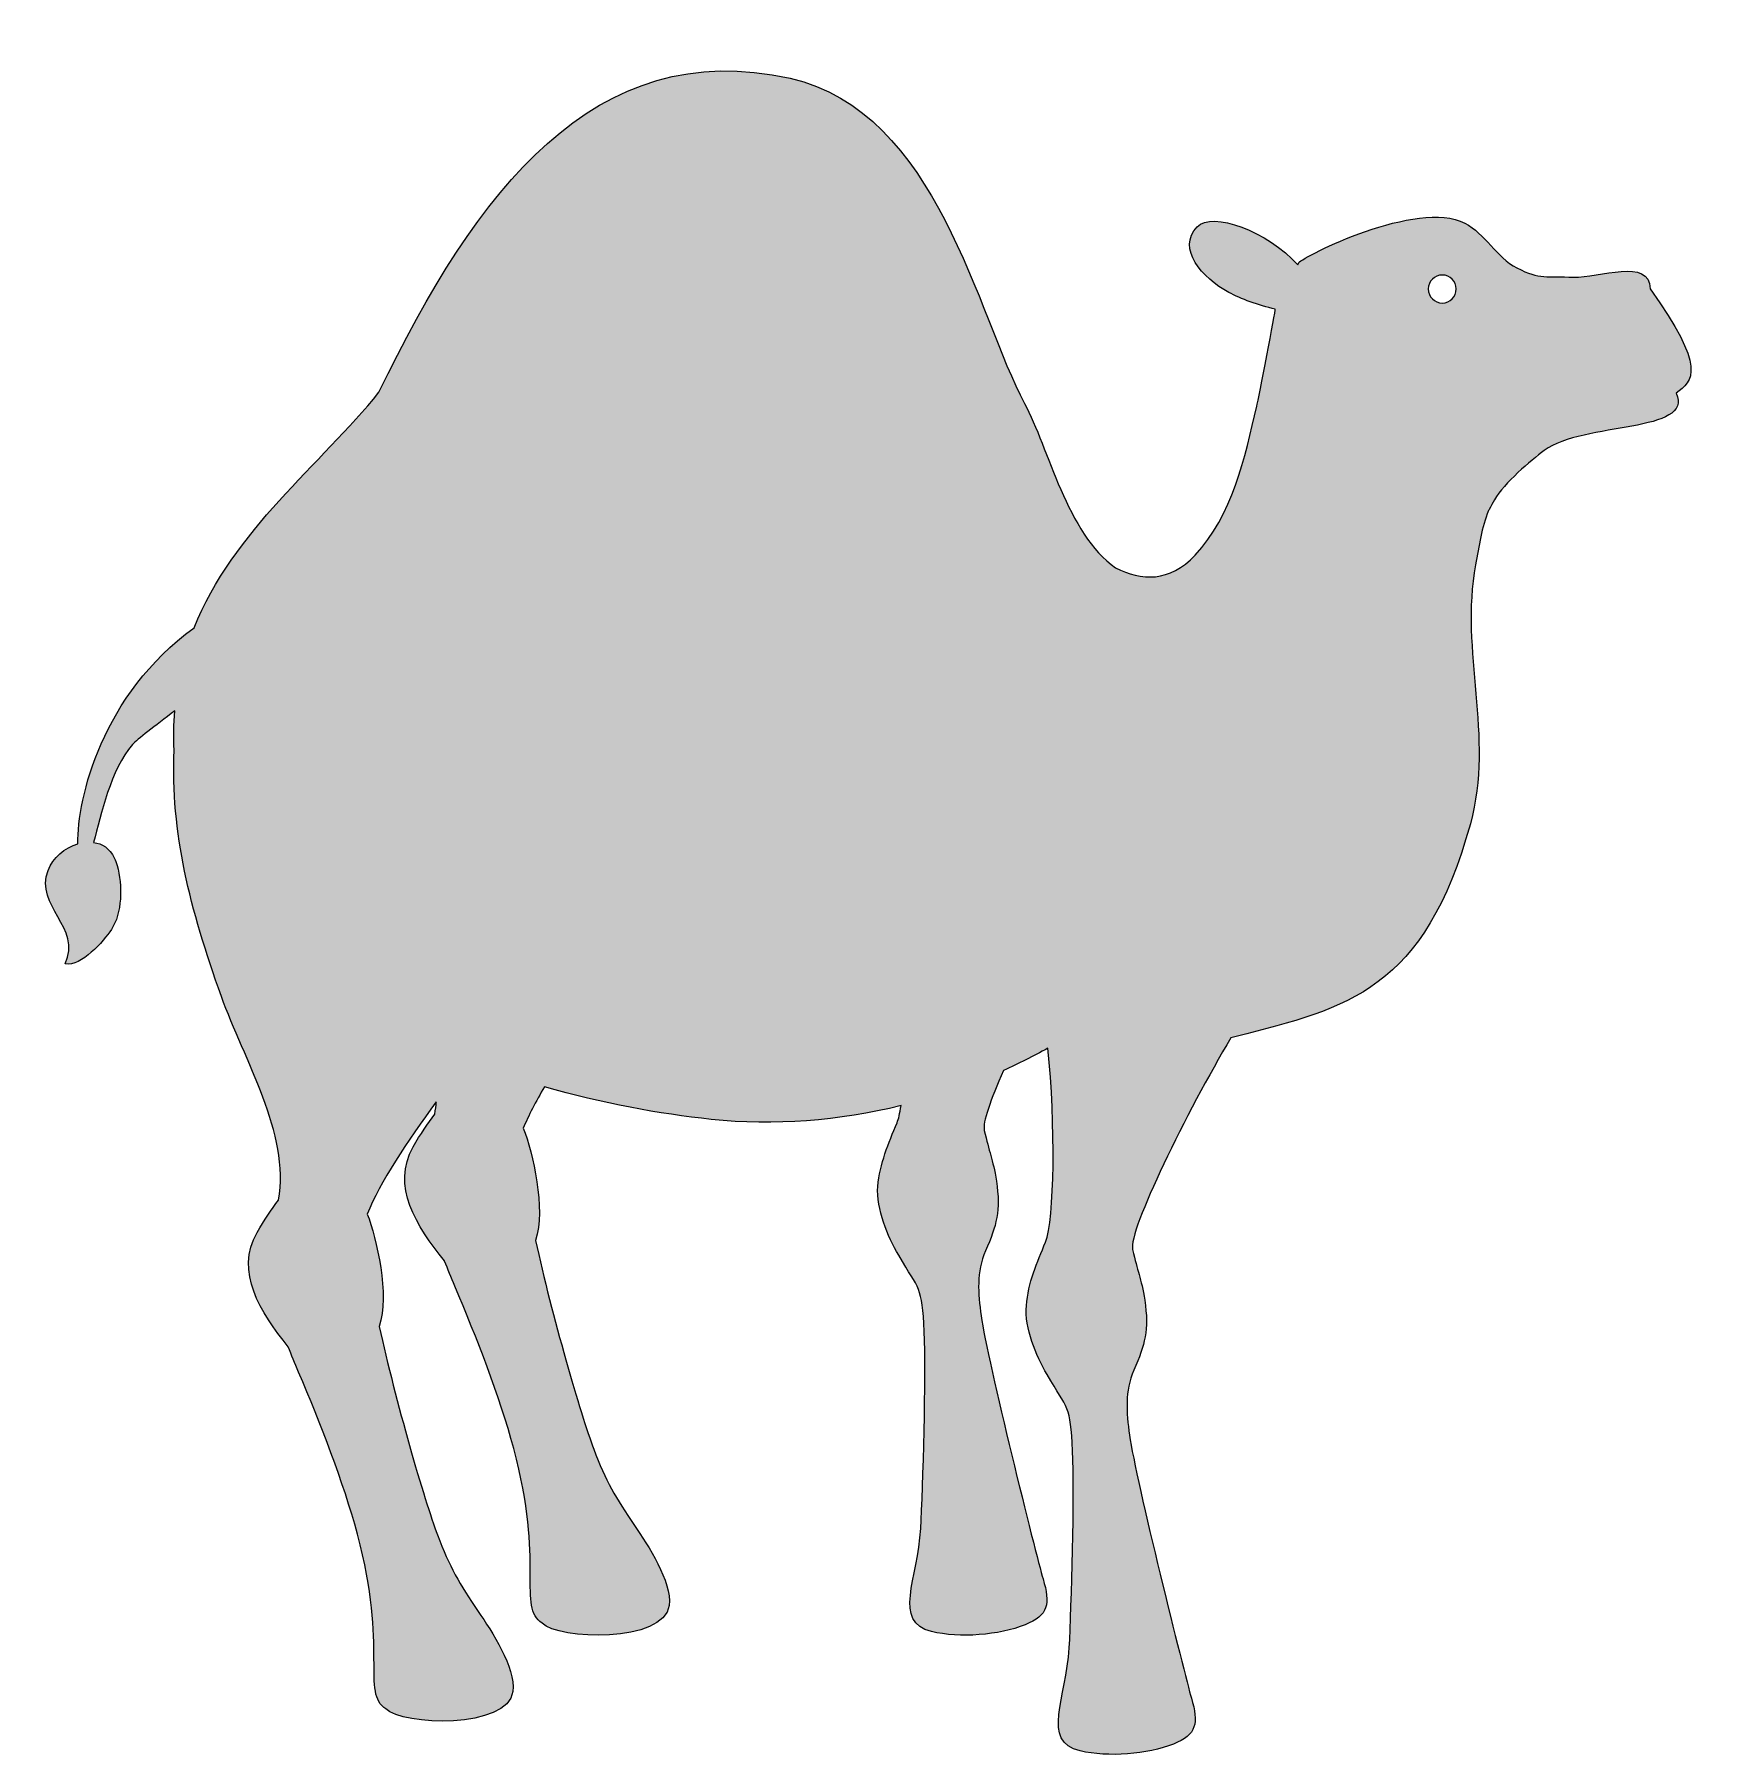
# Model space of a CAD drawing. Header units: inches. Extents: x -1 to 100, y 0 to 104.
import ezdxf

# ---------------------------------------------------------------- set-up
doc = ezdxf.new("R2010")
doc.units = ezdxf.units.IN
doc.header["$MEASUREMENT"] = 0
doc.layers.add('Layer 1', color=7, linetype='Continuous')

msp = doc.modelspace()

# ---------------------------------------------------------------- hatches: boundary and pattern name
at = {"layer": 'Layer 1', "true_color": 0xf28173}
h = msp.add_hatch(color=11, dxfattribs=at)
h.dxf.hatch_style = 2
edge = h.paths.add_edge_path()
edge.add_spline(control_points=[(96.82, 88.44), (96.81, 90.37), (93.71, 89.09), (92.2, 89.15), (90.57, 89.22), (90.18, 88.98), (88.78, 89.71), (87.54, 90.35), (86.86, 91.77), (85.64, 92.41), (82.79, 93.89), (75.84, 90.38), (75.63, 90.03), (75.63, 90.03), (75.56, 89.9), (75.56, 89.9), (73.73, 91.9), (70.4, 93.17), (69.48, 92.19), (68.25, 90.88), (69.78, 89.08), (71.4, 88.23), (72.13, 87.84), (73.18, 87.44), (74.2, 87.22), (74.25, 87.21), (73.17, 81.71), (73.09, 81.37), (72.37, 78.28), (71.6, 74.74), (69.37, 72.38), (67.81, 70.72), (66.13, 70.81), (64.56, 71.61), (61.63, 73.66), (60.52, 78.83), (59.07, 81.53), (56.23, 86.81), (53.83, 99.16), (44.93, 101.15), (33.11, 103.8), (25.98, 94.35), (20.12, 82.2), (16.6, 77.84), (11.32, 73.86), (8.96, 67.98), (3.41, 63.96), (1.92, 57.71), (1.95, 54.96), (1.17, 54.72), (0.43, 54.11), (0.15, 53.35), (-0.67, 51.16), (2.23, 49.92), (1.18, 47.7), (2.17, 47.54), (3.48, 49.05), (3.98, 49.79), (4.61, 50.72), (4.67, 52.46), (4.32, 53.64), (4.27, 53.8), (4.21, 53.96), (4.15, 54.1), (3.87, 54.69), (3.41, 54.96), (2.9, 55.04), (3.35, 56.72), (3.93, 59.41), (5.25, 60.95), (5.53, 61.27), (6.6, 62.05), (7.8, 62.98), (7.73, 62.17), (7.72, 61.38), (7.76, 60.61), (7.55, 55.6), (8.71, 51.07), (10.61, 45.74), (11.99, 41.88), (14.76, 37.49), (14.06, 33.45), (13.64, 32.89), (13.2, 32.24), (12.77, 31.49), (11.42, 29.13), (12.94, 26.7), (14.65, 24.59), (14.65, 24.59), (14.65, 24.59), (14.65, 24.59), (14.84, 24.1), (15.04, 23.6), (15.27, 23.07), (16.61, 19.93), (17.96, 16.48), (18.82, 13.28), (20.69, 6.36), (19.04, 3.69), (20.54, 2.74), (21.48, 1.73), (27.92, 1.51), (28.2, 3.8), (28.38, 5.23), (26.91, 7.45), (26.11, 8.62), (24.97, 10.3), (24.38, 11.32), (23.65, 13.24), (22.87, 15.3), (21.1, 21.38), (20.14, 25.83), (20.77, 27.72), (19.98, 31.13), (19.41, 32.61), (20.16, 34.49), (21.81, 36.98), (23.58, 39.39), (23.56, 39.14), (23.53, 38.89), (23.49, 38.64), (23.06, 38.07), (22.62, 37.43), (22.19, 36.67), (20.85, 34.31), (22.37, 31.88), (24.07, 29.78), (24.07, 29.78), (24.07, 29.77), (24.08, 29.77), (24.27, 29.28), (24.47, 28.78), (24.69, 28.26), (26.03, 25.11), (27.39, 21.66), (28.25, 18.46), (30.12, 11.54), (28.47, 8.87), (29.96, 7.92), (30.9, 6.91), (37.34, 6.69), (37.63, 8.99), (37.8, 10.42), (36.34, 12.63), (35.54, 13.81), (34.39, 15.49), (33.8, 16.5), (33.08, 18.42), (32.3, 20.48), (30.53, 26.56), (29.57, 31.02), (30.19, 32.9), (29.41, 36.31), (28.83, 37.79), (29.13, 38.54), (29.58, 39.39), (30.11, 40.29), (33.58, 39.29), (37.05, 38.65), (40.17, 38.32), (43.99, 37.92), (47.87, 38.23), (51.62, 39.15), (51.55, 38.69), (51.47, 38.34), (51.38, 38.12), (50.87, 36.88), (50.33, 35.65), (50.22, 34.28), (50.11, 32.91), (50.82, 31.26), (51.48, 30.12), (52.74, 27.94), (52.88, 28.33), (53.02, 25.51), (53.14, 22.92), (52.95, 16.09), (52.81, 13.63), (52.64, 10.59), (51.09, 7.98), (53.46, 7.41), (55.16, 7), (57.54, 7.19), (59.1, 7.82), (60.53, 8.39), (60.63, 9.08), (60.19, 10.59), (59.77, 12.02), (56.82, 23.79), (56.45, 26.46), (56.26, 27.85), (56.17, 29.09), (56.72, 30.38), (57.38, 31.94), (57.65, 32.8), (57.37, 34.6), (57.16, 35.96), (56.94, 36.34), (56.64, 37.66), (56.53, 38.11), (57.02, 39.5), (57.81, 41.28), (58.71, 41.69), (59.6, 42.13), (60.47, 42.61), (60.97, 38.11), (60.87, 32.22), (60.34, 30.92), (59.83, 29.69), (59.29, 28.45), (59.18, 27.08), (59.06, 25.72), (59.77, 24.07), (60.43, 22.93), (61.69, 20.74), (61.84, 21.13), (61.97, 18.31), (62.1, 15.73), (61.9, 8.89), (61.77, 6.43), (61.6, 3.4), (60.04, 0.78), (62.42, 0.21), (64.12, -0.19), (66.49, 0), (68.05, 0.62), (69.48, 1.19), (69.58, 1.88), (69.14, 3.4), (68.73, 4.82), (65.77, 16.6), (65.41, 19.26), (65.21, 20.66), (65.12, 21.9), (65.67, 23.19), (66.33, 24.74), (66.6, 25.6), (66.32, 27.41), (66.11, 28.77), (65.89, 29.14), (65.59, 30.46), (65.32, 31.62), (68.91, 38.84), (71.52, 43.25), (71.63, 43.28), (71.74, 43.3), (71.85, 43.33), (78.62, 45.02), (83.22, 46.18), (85.97, 56.16), (87.43, 61.48), (85.3, 66.57), (86.29, 71.79), (86.5, 72.94), (86.65, 74.04), (87.07, 75.06), (87.09, 75.08), (87.1, 75.11), (87.11, 75.13), (87.2, 75.33), (87.31, 75.52), (87.42, 75.71), (88.02, 76.73), (89.6, 78.08), (90.43, 78.69), (92.79, 80.42), (99.53, 79.73), (98.38, 82.15), (99.43, 82.85), (100.22, 83.71), (96.82, 88.44)], knot_values=[0, 0, 0, 0, 1, 1, 1, 2, 2, 2, 3, 3, 3, 4, 4, 4, 5, 5, 5, 6, 6, 6, 7, 7, 7, 8, 8, 8, 9, 9, 9, 10, 10, 10, 11, 11, 11, 12, 12, 12, 13, 13, 13, 14, 14, 14, 15, 15, 15, 16, 16, 16, 17, 17, 17, 18, 18, 18, 19, 19, 19, 20, 20, 20, 21, 21, 21, 22, 22, 22, 23, 23, 23, 24, 24, 24, 25, 25, 25, 26, 26, 26, 27, 27, 27, 28, 28, 28, 29, 29, 29, 30, 30, 30, 31, 31, 31, 32, 32, 32, 33, 33, 33, 34, 34, 34, 35, 35, 35, 36, 36, 36, 37, 37, 37, 38, 38, 38, 39, 39, 39, 40, 40, 40, 41, 41, 41, 42, 42, 42, 43, 43, 43, 44, 44, 44, 45, 45, 45, 46, 46, 46, 47, 47, 47, 48, 48, 48, 49, 49, 49, 50, 50, 50, 51, 51, 51, 52, 52, 52, 53, 53, 53, 54, 54, 54, 55, 55, 55, 56, 56, 56, 57, 57, 57, 58, 58, 58, 59, 59, 59, 60, 60, 60, 61, 61, 61, 62, 62, 62, 63, 63, 63, 64, 64, 64, 65, 65, 65, 66, 66, 66, 67, 67, 67, 68, 68, 68, 69, 69, 69, 70, 70, 70, 71, 71, 71, 72, 72, 72, 73, 73, 73, 74, 74, 74, 75, 75, 75, 76, 76, 76, 77, 77, 77, 78, 78, 78, 79, 79, 79, 80, 80, 80, 81, 81, 81, 82, 82, 82, 83, 83, 83, 84, 84, 84, 85, 85, 85, 86, 86, 86, 87, 87, 87, 88, 88, 88, 89, 89, 89, 90, 90, 90, 90], degree=3, periodic=1)
edge = h.paths.add_edge_path()
edge.add_spline(control_points=[(84.28, 87.59), (83.81, 87.59), (83.43, 87.97), (83.43, 88.44), (83.43, 88.9), (83.81, 89.28), (84.28, 89.28), (84.74, 89.28), (85.12, 88.9), (85.12, 88.44), (85.12, 87.97), (84.74, 87.59), (84.28, 87.59)], knot_values=[0, 0, 0, 0, 1, 1, 1, 2, 2, 2, 3, 3, 3, 4, 4, 4, 4], degree=3, periodic=1)

# ---------------------------------------------------------------- linework, layer by layer
at = {"layer": 'Layer 1', "lineweight": 0}
for points, knots in [([(96.82, 88.44), (96.81, 90.37), (93.71, 89.09), (92.2, 89.15), (90.57, 89.22), (90.18, 88.98), (88.78, 89.71), (87.54, 90.35), (86.86, 91.77), (85.64, 92.41), (82.79, 93.89), (75.84, 90.38), (75.63, 90.03), (75.63, 90.03), (75.56, 89.9), (75.56, 89.9), (73.73, 91.9), (70.4, 93.17), (69.48, 92.19), (68.25, 90.88), (69.78, 89.08), (71.4, 88.23), (72.13, 87.84), (73.18, 87.44), (74.2, 87.22), (74.25, 87.21), (73.17, 81.71), (73.09, 81.37), (72.37, 78.28), (71.6, 74.74), (69.37, 72.38), (67.81, 70.72), (66.13, 70.81), (64.56, 71.61), (61.63, 73.66), (60.52, 78.83), (59.07, 81.53), (56.23, 86.81), (53.83, 99.16), (44.93, 101.15), (33.11, 103.8), (25.98, 94.35), (20.12, 82.2), (16.6, 77.84), (11.32, 73.86), (8.96, 67.98), (3.41, 63.96), (1.92, 57.71), (1.95, 54.96), (1.17, 54.72), (0.43, 54.11), (0.15, 53.35), (-0.67, 51.16), (2.23, 49.92), (1.18, 47.7), (2.17, 47.54), (3.48, 49.05), (3.98, 49.79), (4.61, 50.72), (4.67, 52.46), (4.32, 53.64), (4.27, 53.8), (4.21, 53.96), (4.15, 54.1), (3.87, 54.69), (3.41, 54.96), (2.9, 55.04), (3.35, 56.72), (3.93, 59.41), (5.25, 60.95), (5.53, 61.27), (6.6, 62.05), (7.8, 62.98), (7.73, 62.17), (7.72, 61.38), (7.76, 60.61), (7.55, 55.6), (8.71, 51.07), (10.61, 45.74), (11.99, 41.88), (14.76, 37.49), (14.06, 33.45), (13.64, 32.89), (13.2, 32.24), (12.77, 31.49), (11.42, 29.13), (12.94, 26.7), (14.65, 24.59), (14.65, 24.59), (14.65, 24.59), (14.65, 24.59), (14.84, 24.1), (15.04, 23.6), (15.27, 23.07), (16.61, 19.93), (17.96, 16.48), (18.82, 13.28), (20.69, 6.36), (19.04, 3.69), (20.54, 2.74), (21.48, 1.73), (27.92, 1.51), (28.2, 3.8), (28.38, 5.23), (26.91, 7.45), (26.11, 8.62), (24.97, 10.3), (24.38, 11.32), (23.65, 13.24), (22.87, 15.3), (21.1, 21.38), (20.14, 25.83), (20.77, 27.72), (19.98, 31.13), (19.41, 32.61), (20.16, 34.49), (21.81, 36.98), (23.58, 39.39), (23.56, 39.14), (23.53, 38.89), (23.49, 38.64), (23.06, 38.07), (22.62, 37.43), (22.19, 36.67), (20.85, 34.31), (22.37, 31.88), (24.07, 29.78), (24.07, 29.78), (24.07, 29.77), (24.08, 29.77), (24.27, 29.28), (24.47, 28.78), (24.69, 28.26), (26.03, 25.11), (27.39, 21.66), (28.25, 18.46), (30.12, 11.54), (28.47, 8.87), (29.96, 7.92), (30.9, 6.91), (37.34, 6.69), (37.63, 8.99), (37.8, 10.42), (36.34, 12.63), (35.54, 13.81), (34.39, 15.49), (33.8, 16.5), (33.08, 18.42), (32.3, 20.48), (30.53, 26.56), (29.57, 31.02), (30.19, 32.9), (29.41, 36.31), (28.83, 37.79), (29.13, 38.54), (29.58, 39.39), (30.11, 40.29), (33.58, 39.29), (37.05, 38.65), (40.17, 38.32), (43.99, 37.92), (47.87, 38.23), (51.62, 39.15), (51.55, 38.69), (51.47, 38.34), (51.38, 38.12), (50.87, 36.88), (50.33, 35.65), (50.22, 34.28), (50.11, 32.91), (50.82, 31.26), (51.48, 30.12), (52.74, 27.94), (52.88, 28.33), (53.02, 25.51), (53.14, 22.92), (52.95, 16.09), (52.81, 13.63), (52.64, 10.59), (51.09, 7.98), (53.46, 7.41), (55.16, 7), (57.54, 7.19), (59.1, 7.82), (60.53, 8.39), (60.63, 9.08), (60.19, 10.59), (59.77, 12.02), (56.82, 23.79), (56.45, 26.46), (56.26, 27.85), (56.17, 29.09), (56.72, 30.38), (57.38, 31.94), (57.65, 32.8), (57.37, 34.6), (57.16, 35.96), (56.94, 36.34), (56.64, 37.66), (56.53, 38.11), (57.02, 39.5), (57.81, 41.28), (58.71, 41.69), (59.6, 42.13), (60.47, 42.61), (60.97, 38.11), (60.87, 32.22), (60.34, 30.92), (59.83, 29.69), (59.29, 28.45), (59.18, 27.08), (59.06, 25.72), (59.77, 24.07), (60.43, 22.93), (61.69, 20.74), (61.84, 21.13), (61.97, 18.31), (62.1, 15.73), (61.9, 8.89), (61.77, 6.43), (61.6, 3.4), (60.04, 0.78), (62.42, 0.21), (64.12, -0.19), (66.49, 0), (68.05, 0.62), (69.48, 1.19), (69.58, 1.88), (69.14, 3.4), (68.73, 4.82), (65.77, 16.6), (65.41, 19.26), (65.21, 20.66), (65.12, 21.9), (65.67, 23.19), (66.33, 24.74), (66.6, 25.6), (66.32, 27.41), (66.11, 28.77), (65.89, 29.14), (65.59, 30.46), (65.32, 31.62), (68.91, 38.84), (71.52, 43.25), (71.63, 43.28), (71.74, 43.3), (71.85, 43.33), (78.62, 45.02), (83.22, 46.18), (85.97, 56.16), (87.43, 61.48), (85.3, 66.57), (86.29, 71.79), (86.5, 72.94), (86.65, 74.04), (87.07, 75.06), (87.09, 75.08), (87.1, 75.11), (87.11, 75.13), (87.2, 75.33), (87.31, 75.52), (87.42, 75.71), (88.02, 76.73), (89.6, 78.08), (90.43, 78.69), (92.79, 80.42), (99.53, 79.73), (98.38, 82.15), (99.43, 82.85), (100.22, 83.71), (96.82, 88.44)], [0, 0, 0, 0, 1, 1, 1, 2, 2, 2, 3, 3, 3, 4, 4, 4, 5, 5, 5, 6, 6, 6, 7, 7, 7, 8, 8, 8, 9, 9, 9, 10, 10, 10, 11, 11, 11, 12, 12, 12, 13, 13, 13, 14, 14, 14, 15, 15, 15, 16, 16, 16, 17, 17, 17, 18, 18, 18, 19, 19, 19, 20, 20, 20, 21, 21, 21, 22, 22, 22, 23, 23, 23, 24, 24, 24, 25, 25, 25, 26, 26, 26, 27, 27, 27, 28, 28, 28, 29, 29, 29, 30, 30, 30, 31, 31, 31, 32, 32, 32, 33, 33, 33, 34, 34, 34, 35, 35, 35, 36, 36, 36, 37, 37, 37, 38, 38, 38, 39, 39, 39, 40, 40, 40, 41, 41, 41, 42, 42, 42, 43, 43, 43, 44, 44, 44, 45, 45, 45, 46, 46, 46, 47, 47, 47, 48, 48, 48, 49, 49, 49, 50, 50, 50, 51, 51, 51, 52, 52, 52, 53, 53, 53, 54, 54, 54, 55, 55, 55, 56, 56, 56, 57, 57, 57, 58, 58, 58, 59, 59, 59, 60, 60, 60, 61, 61, 61, 62, 62, 62, 63, 63, 63, 64, 64, 64, 65, 65, 65, 66, 66, 66, 67, 67, 67, 68, 68, 68, 69, 69, 69, 70, 70, 70, 71, 71, 71, 72, 72, 72, 73, 73, 73, 74, 74, 74, 75, 75, 75, 76, 76, 76, 77, 77, 77, 78, 78, 78, 79, 79, 79, 80, 80, 80, 81, 81, 81, 82, 82, 82, 83, 83, 83, 84, 84, 84, 85, 85, 85, 86, 86, 86, 87, 87, 87, 88, 88, 88, 89, 89, 89, 90, 90, 90, 90]), ([(84.28, 87.59), (83.81, 87.59), (83.43, 87.97), (83.43, 88.44), (83.43, 88.9), (83.81, 89.28), (84.28, 89.28), (84.74, 89.28), (85.12, 88.9), (85.12, 88.44), (85.12, 87.97), (84.74, 87.59), (84.28, 87.59)], [0, 0, 0, 0, 1, 1, 1, 2, 2, 2, 3, 3, 3, 4, 4, 4, 4])]:
    msp.add_open_spline(points, degree=3, knots=knots, dxfattribs=at)

doc.saveas('drawing.dxf')
